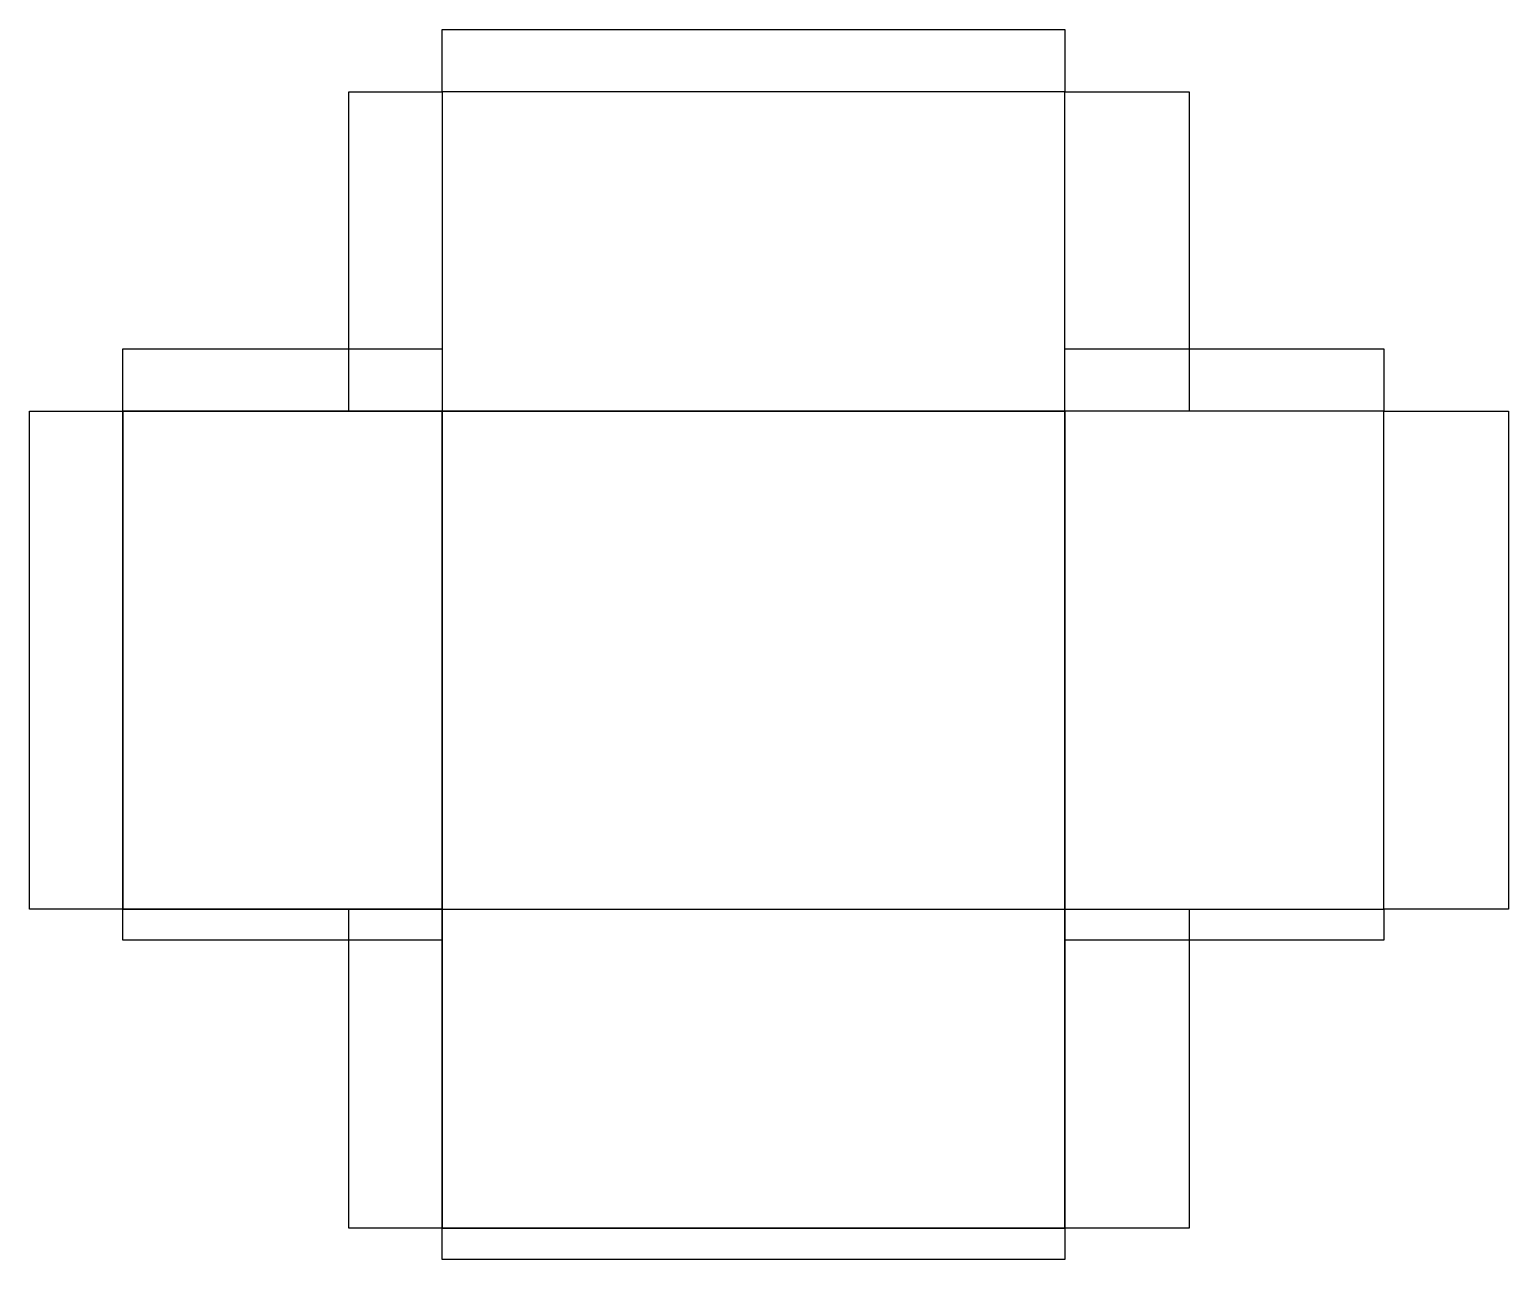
# Model space of a CAD drawing. Header units: metres. Extents: x -15 to 223, y -5 to 193.
import ezdxf

# ---------------------------------------------------------------- set-up
doc = ezdxf.new("R2010")
doc.units = ezdxf.units.M
doc.linetypes.add('DASHED', pattern=[0])
for name, color, linetype in [('CUT', 1, 'Continuous'), ('FOLDS', 6, 'Continuous'), ('TEMPLATE', 2, 'Continuous')]:
    doc.layers.add(name, color=color, linetype=linetype)

msp = doc.modelspace()

# ---------------------------------------------------------------- linework, layer by layer
at = {"layer": 'CUT'}
for points in [[(151.3, 182.59), (51.3, 182.59), (51.3, 192.59), (151.3, 192.59), (151.3, 182.59)], [(51.3, 182.59), (51.3, 131.3), (36.3, 131.3), (36.3, 182.59), (51.3, 182.59)], [(151.3, 131.3), (151.3, 182.59), (171.3, 182.59), (171.3, 131.3), (151.3, 131.3)], [(51.3, 131.3), (0, 131.3), (0, 141.3), (51.3, 141.3), (51.3, 131.3)], [(202.59, 131.3), (151.3, 131.3), (151.3, 141.3), (202.59, 141.3), (202.59, 131.3)], [(0, 131.3), (0, 51.3), (-15, 51.3), (-15, 131.3), (0, 131.3)], [(202.59, 51.3), (202.59, 131.3), (222.59, 131.3), (222.59, 51.3), (202.59, 51.3)], [(0, 51.3), (51.3, 51.3), (51.3, 46.3), (0, 46.3), (0, 51.3)], [(51.3, 51.3), (51.3, 0), (36.3, 0), (36.3, 51.3), (51.3, 51.3)], [(151.3, 0), (151.3, 51.3), (171.3, 51.3), (171.3, 0), (151.3, 0)], [(151.3, 51.3), (202.59, 51.3), (202.59, 46.3), (151.3, 46.3), (151.3, 51.3)], [(51.3, 0), (151.3, 0), (151.3, -5), (51.3, -5), (51.3, 0)]]:
    msp.add_lwpolyline(points, dxfattribs=at)
at = {"layer": 'FOLDS', "linetype": 'DASHED'}
for p, q in [((151.3, 182.59), (51.3, 182.59)), ((51.3, 182.59), (51.3, 131.3)), ((151.3, 131.3), (151.3, 182.59)), ((51.3, 131.3), (0, 131.3)), ((0, 131.3), (0, 51.3)), ((51.3, 131.3), (151.3, 131.3)), ((51.3, 51.3), (51.3, 131.3)), ((151.3, 51.3), (151.3, 131.3)), ((202.59, 131.3), (151.3, 131.3)), ((202.59, 51.3), (202.59, 131.3)), ((0, 51.3), (51.3, 51.3)), ((51.3, 51.3), (151.3, 51.3)), ((51.3, 51.3), (51.3, 0)), ((151.3, 0), (151.3, 51.3)), ((151.3, 51.3), (202.59, 51.3)), ((51.3, 0), (151.3, 0))]:
    msp.add_line(p, q, dxfattribs=at)
at = {"layer": 'TEMPLATE'}
for points in [[(51.3, 131.3), (151.3, 131.3), (151.3, 182.59), (51.3, 182.59), (51.3, 131.3)], [(51.3, 51.3), (0, 51.3), (0, 131.3), (51.3, 131.3), (51.3, 51.3)], [(51.3, 51.3), (151.3, 51.3), (151.3, 131.3), (51.3, 131.3), (51.3, 51.3)], [(151.3, 51.3), (202.59, 51.3), (202.59, 131.3), (151.3, 131.3), (151.3, 51.3)], [(51.3, 51.3), (151.3, 51.3), (151.3, 0), (51.3, 0), (51.3, 51.3)]]:
    msp.add_lwpolyline(points, dxfattribs=at)

doc.saveas('drawing.dxf')
